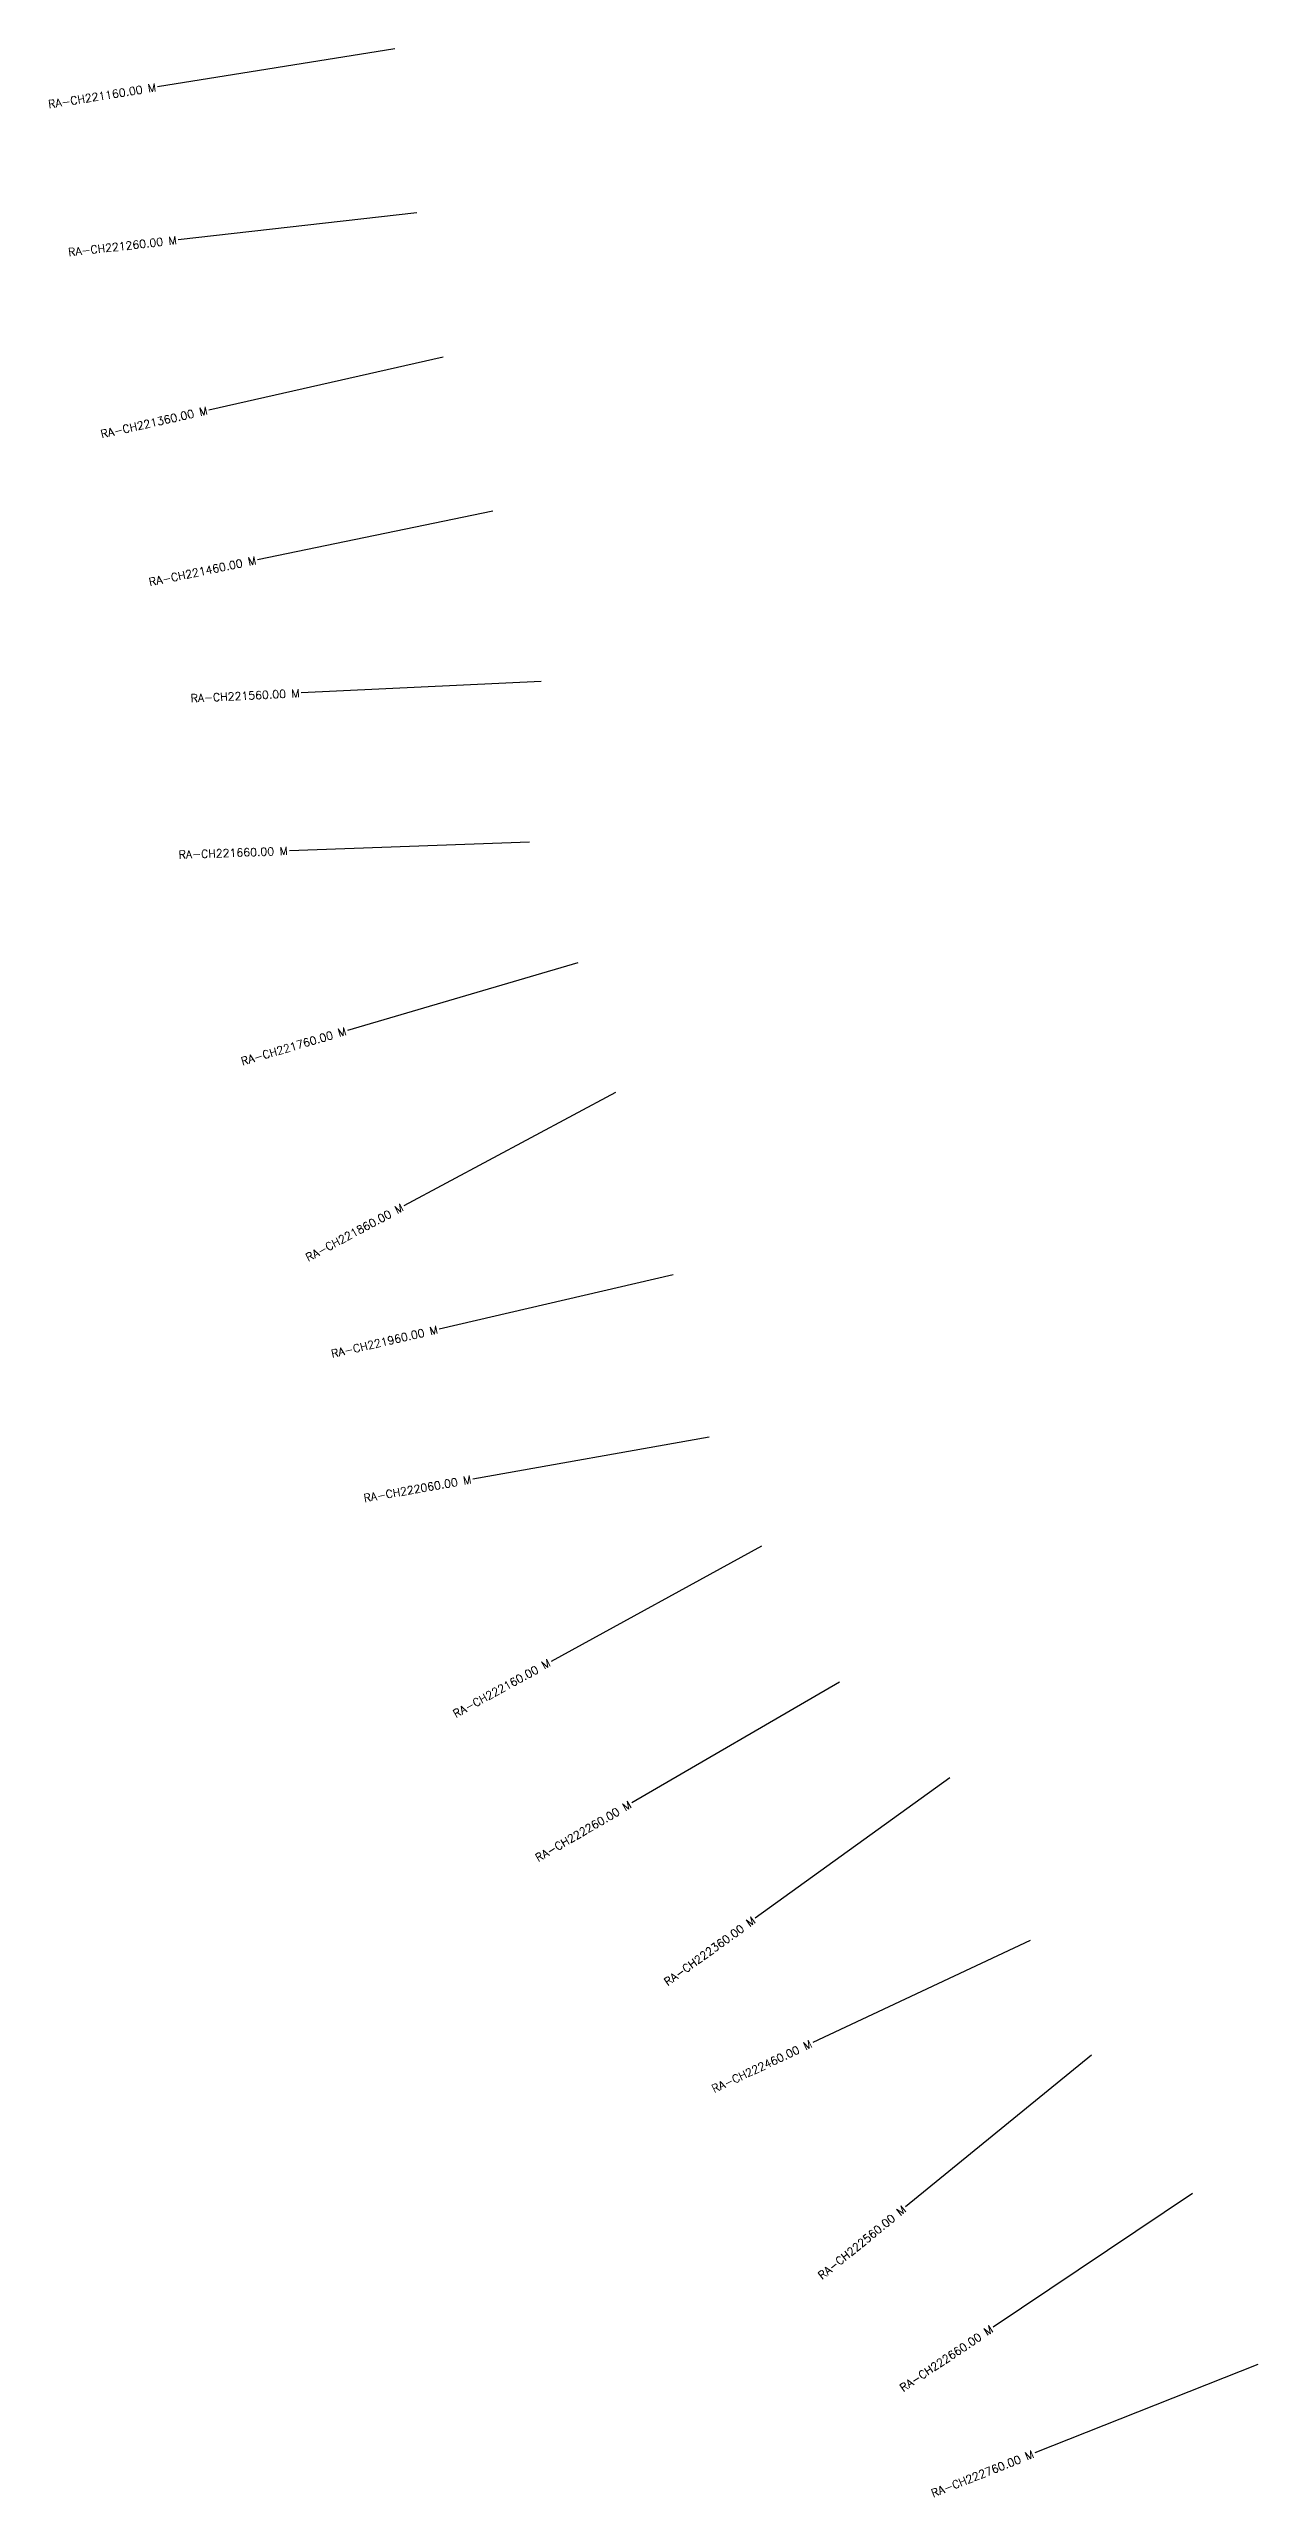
# Model space of a CAD drawing. Header units: metres. Extents: x 274575 to 279396, y 2061411 to 2064248.
# Drawn here: x 274575 to 275330, y 2062631 to 2064161 of the extents above; entities that cross this region are included whole.
import ezdxf
from ezdxf.enums import TextEntityAlignment as Align

# ---------------------------------------------------------------- set-up
doc = ezdxf.new("R2010")
doc.units = ezdxf.units.M
doc.header["$MEASUREMENT"] = 0
doc.layers.add('CS', color=134, linetype='Continuous')
doc.layers.add('CSMark', color=6, linetype='Continuous')
doc.styles.get("Standard").update_dxf_attribs({"font": 'simplex.shx'})

msp = doc.modelspace()

# ---------------------------------------------------------------- linework, layer by layer
at = {"layer": 'CS'}
for p, q in [((274790.8, 2064161), (274642.7, 2064137.3)), ((274804.6, 2064058.6), (274655.5, 2064041.7)), ((274821, 2063968.5), (274674.7, 2063935.4)), ((274852, 2063872.2), (274705.1, 2063841.8)), ((274882.2, 2063765.7), (274732.4, 2063758.6)), ((274874.9, 2063665.5), (274725, 2063660)), ((274905.2, 2063590.1), (274761.3, 2063547.8)), ((274928.7, 2063509.1), (274796.5, 2063438.1)), ((274964.7, 2063395), (274818.6, 2063361.2)), ((274987.2, 2063293.6), (274839.5, 2063267.4)), ((275019.9, 2063225.6), (274888.4, 2063153.6)), ((275068.5, 2063140.6), (274938.8, 2063065.1)), ((275137.5, 2063080.9), (275015.9, 2062993.1)), ((275187.6, 2062979.1), (275051.8, 2062915.4)), ((275226, 2062907.5), (275109.7, 2062812.7)), ((275289.1, 2062821.1), (275164.5, 2062737.6)), ((275329.9, 2062714.2), (275190.5, 2062659))]:
    msp.add_line(p, q, dxfattribs=at)

# ---------------------------------------------------------------- texts
at = {"layer": 'CSMark'}
for s, rotation, p in [('RA-CH221160.00 M', 9.1012, (274641.7, 2064137.1)), ('RA-CH221260.00 M', 6.445, (274654.6, 2064041.6)), ('RA-CH221360.00 M', 12.7307, (274673.7, 2063935.2)), ('RA-CH221460.00 M', 11.7065, (274704.1, 2063841.6)), ('RA-CH221560.00 M', 2.7026, (274731.4, 2063758.5)), ('RA-CH221660.00 M', 2.0749, (274724, 2063660)), ('RA-CH221760.00 M', 16.3851, (274760.3, 2063547.5)), ('RA-CH221860.00 M', 28.2531, (274795.7, 2063437.7)), ('RA-CH221960.00 M', 13.0227, (274817.6, 2063361)), ('RA-CH222060.00 M', 10.0336, (274838.5, 2063267.3)), ('RA-CH222160.00 M', 28.7149, (274887.5, 2063153.1)), ('RA-CH222260.00 M', 30.2091, (274938, 2063064.6)), ('RA-CH222360.00 M', 35.8016, (275015.1, 2062992.5)), ('RA-CH222460.00 M', 25.1006, (275050.9, 2062915)), ('RA-CH222560.00 M', 39.1819, (275109, 2062812.1)), ('RA-CH222660.00 M', 33.8285, (275163.6, 2062737)), ('RA-CH222760.00 M', 21.6128, (275189.5, 2062658.6))]:
    msp.add_text(s, height=5, rotation=rotation, dxfattribs=at).set_placement(p, align=Align.MIDDLE_RIGHT)

doc.saveas('drawing.dxf')
